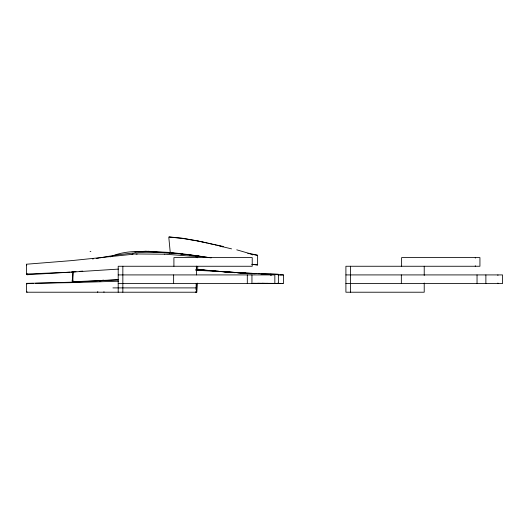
<?xml version="1.0" encoding="UTF-8"?>
<svg xmlns="http://www.w3.org/2000/svg" width="529" height="529" viewBox="0 0 529 529"><rect width="100%" height="100%" fill="white"/><g stroke="black" fill="none" stroke-linecap="round" stroke-linejoin="round"><path stroke-width="0.79" d="M103.962 292.22L103.962 291.677M197.734 270.438L197.72 266.371M276.72 283.405L278.38 283.418L278.38 274.32L261.075 273.764M27.085 283.994L27.085 283.451L33.314 283.332M26.992 292.22L26.999 291.671M196.219 283.491L196.008 289.866M197.753 269.578L195.823 270.22M197.443 283.114L196.808 292.22L26.45 292.22L26.45 283.339L70.833 282.665L118.39 281.216M195.895 292.22L195.922 291.644M117.967 279.735L72.804 281.778L73.154 271.648M197.515 255.937L195.565 255.725M196.133 292.22L196.199 291.598M97.653 292.22L97.812 291.499M110.336 256.876L110.746 256.691M111.559 256.327C130.61 248.227 151.849 252.564 171.885 253.12M169.28 236.893L183.761 238.414L202.574 241.991M99.591 281.243L103.36 280.046M164.77 254.204A37.275 0.608 2.5 0 1 166.152 254.27L196.246 256.565L197.489 256.01L197.555 257.775M134.849 252.075L136.158 251.89M99.75 257.914C122.622 253.629 145.931 250.686 169.207 252.915M98.877 258.046L96.205 258.436M92.489 258.965L93.435 258.833M137.805 251.685L145.925 251.235M132.997 254.264L72.129 260.566L26.45 264.222L26.45 274.009L27.118 274.743L69.973 272.171M82.749 271.106L79.429 271.397M75.991 271.688L71.203 272.071M118.384 269.102L69.616 272.223L26.45 274.009M134.776 254.132L136.403 254.032M72.863 271.86A76.064 76.064 0 0 1 72.142 281.091L73.247 281.031M118.205 279.841L74.503 282.076L35.516 283.286M136.905 254.006L137.018 253.999A4.503 0.423 -2 0 1 137.758 253.98L164.757 254.211M145.832 251.235L170.755 252.498A29.889 2.07 5.4 0 1 171.872 252.65M118.198 274.915L274.842 274.915L274.842 283.564L118.198 283.564M283.174 274.915L283.537 274.915L283.537 283.564L282.089 283.564M345.906 274.915L502.55 274.915L502.55 283.564L345.906 283.564M112.928 287.895L196.517 287.895M283.293 274.915L277.93 274.882M282.572 283.564L253.622 283.286M282.572 274.908L279.669 274.888M280.529 283.564L261.961 283.346M27.085 283.451L26.483 283.359M266.682 283.326L278.38 283.418M261.981 283.279L267.429 283.332M148.523 251.249L149.112 251.262M262.093 283.346L257.683 283.279M253.212 283.279L253.761 283.293M278.38 274.32L263.191 273.843M258.132 273.658L262.45 273.791M259.157 273.665L250.759 273.314M256.049 273.572L196.087 270.233M250.296 273.328L245.099 273.076M245.291 273.083L223.615 271.708M255.176 273.757L248.372 273.381M261.015 274.068L264.956 274.286M245.952 273.235L237.865 272.719M248.412 273.579L251.222 273.757M242.844 273.235L237.693 272.885M237.614 272.706L220.315 271.463M235.061 272.7L228.885 272.23M222.656 271.635L217.313 271.232M215.567 271.099L218.933 271.351M213.828 270.96L216.222 271.139M227.946 272.157L197.582 269.426M209.365 270.59L214.748 271.02M210.621 270.703L195.809 269.479M171.634 253.107L174.537 253.351M196.285 269.519L204.988 270.246M172.123 253.14L175.02 253.398M248.425 253.193L257.616 255.289L257.623 264.95L251.923 264.401M174.782 253.378L177.519 253.636M171.892 252.611L189.21 254.667M177.678 253.649L181.54 254.046M180.574 253.946L181.057 253.993M181.381 254.026L182.022 254.099M257.623 264.95L256.882 264.87M181.864 254.079L182.829 254.184M182.505 254.151L185.401 254.475M256.393 264.817L252.882 264.374M185.243 254.456L186.367 254.588M186.208 254.568L186.849 254.641M186.691 254.621L187.332 254.7M187.18 254.68L191.286 255.176M189.111 254.912L189.594 254.971M191.2 255.17L193.621 255.474M193.462 255.454L194.593 255.6M194.189 255.547L195.644 255.738M198.071 256.056L211.203 257.881M189.058 254.641L189.746 254.74M189.666 254.727L190.123 254.793M189.971 254.766L200.246 256.267M252.432 264.315L251.983 264.249M197.033 255.785L197.502 255.891M200.478 256.3L207.613 257.405M257.616 255.289L251.923 254.304M195.902 240.583L181.751 238.321L168.777 237.045L170.206 252.042M197.39 240.86L223.337 246.481M251.275 254.178L249.999 253.92M248.736 253.656L247.803 253.451M202.805 242.044L205.159 242.573M205.636 242.679L207.289 243.056M208.241 243.274L209.663 243.604M210.37 243.776L211.997 244.16M212.923 244.378L214.113 244.662M215.118 244.907L216.407 245.218M217.631 245.509L218.477 245.721M219.806 246.038L220.659 246.249M221.942 246.567L222.749 246.772M247.989 253.08L236.747 249.827M72.784 281.759L72.182 281.117M26.721 265.227L26.463 264.282M196.246 256.565L196.266 257.471M196.352 266.166L196.365 270.246M27.118 273.658L27.118 274.743M497.901 274.915L497.901 275.45M497.901 283.022L497.901 283.564M485.88 274.915L485.88 283.564M477.039 274.915L477.039 283.564M475.287 257.603L475.287 258.145M475.287 265.717L475.287 266.259M424.225 266.259L424.225 275.45M424.225 283.022L424.218 292.22L345.906 292.22L345.906 266.259L479.935 266.259L479.935 257.603L401.617 257.603L401.617 266.259M401.339 274.915L401.339 283.564M350.555 266.259L350.555 292.22M277.93 283.015L277.93 283.557M270.888 274.088L270.888 275.272M252.247 254.363L252.247 255.004M251.949 274.915L251.949 283.564M247.308 274.915L247.308 283.564M196.517 266.259L196.517 274.915M196.517 283.564L196.517 292.22M173.909 266.259L173.909 257.603L252.227 257.603L252.227 266.259L118.198 266.259L118.198 292.22M173.631 274.915L173.631 283.564M122.847 266.259L122.847 292.22M170.688 252.677A29.564 1.27 4.6 0 1 172.348 252.816M169.485 253.219A28.54 0.516 4.6 0 1 170.252 253.285M136.621 254.151A12.154 1.309 -1.9 0 1 137.084 254.132M132.058 254.132A7.664 1.032 -2 0 1 134.128 253.913M225.797 271.886A37.771 0.615 4.6 0 1 225.037 271.827M197.906 255.976A32.91 0.542 7.3 0 1 198.977 256.122M90.075 251.48A136.356 1.613 -8.9 0 1 90.862 251.354M196.358 240.47A34.564 3.055 9.5 0 1 197.939 240.768M219.826 246.111A30.874 0.946 12.3 0 1 231.563 248.881M271.542 274.908A41.388 0.8 3.9 0 1 270.716 274.935M271.165 283.604A41.361 0.384 1.3 0 1 271.02 283.61"/></g></svg>
